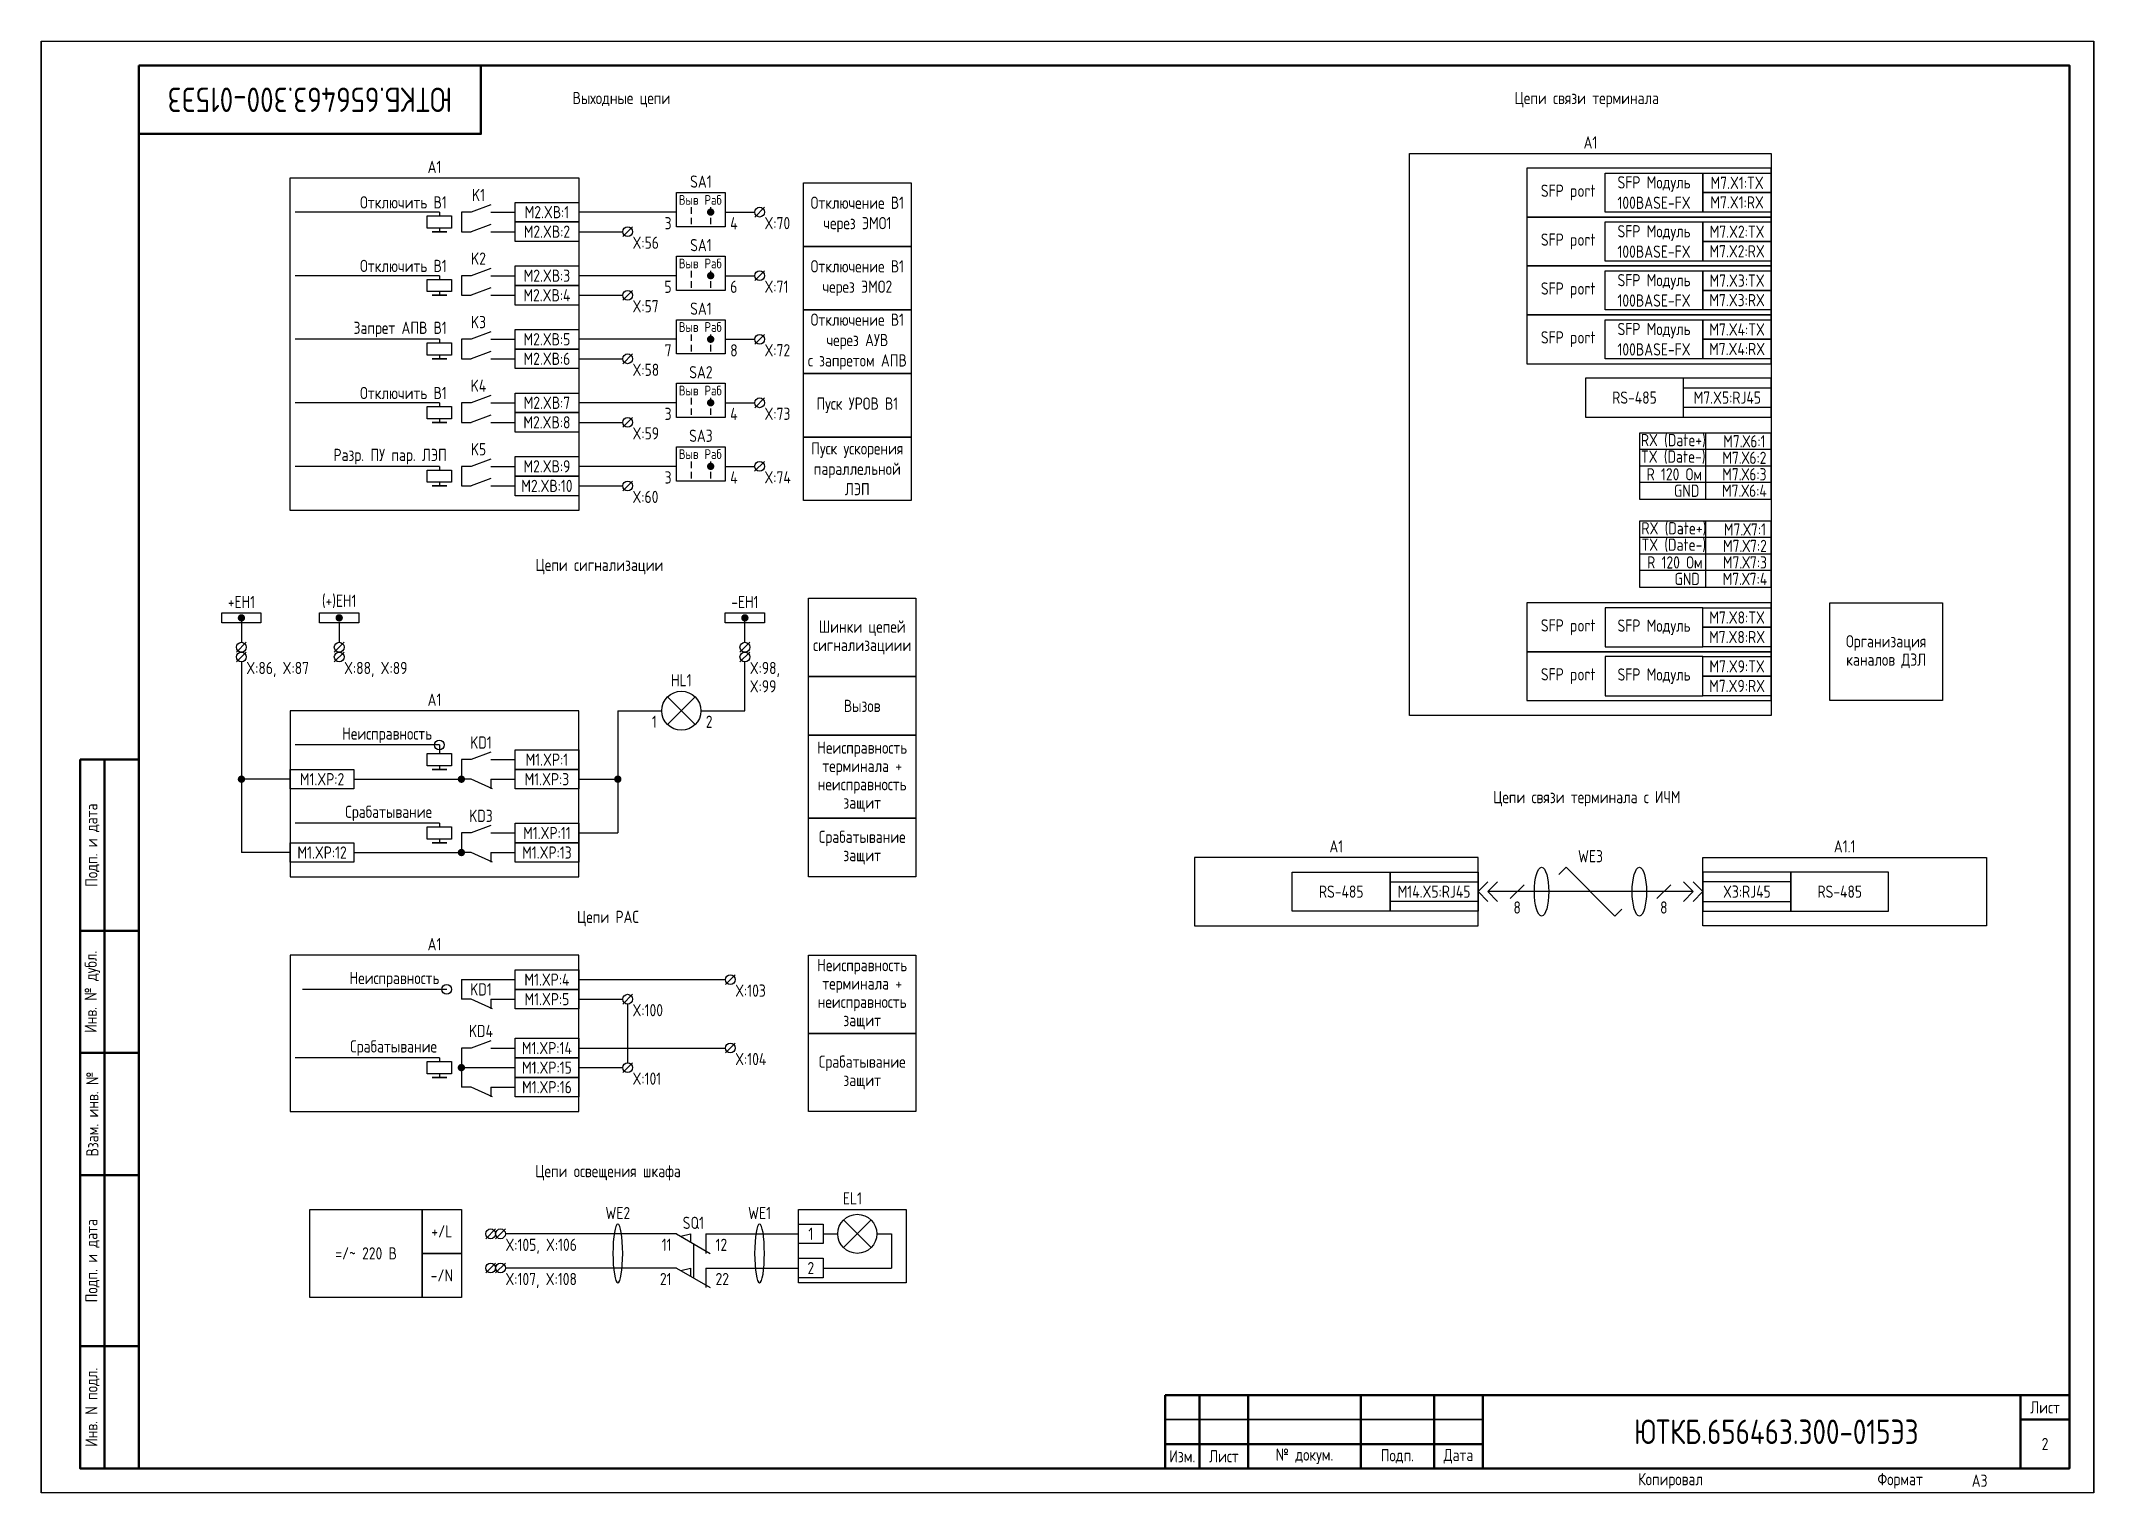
# Paper-space layout 'Лист2' of a CAD drawing. Header units: millimetres. Extents: x 266 to 501, y 22 to 188.
# The model-space entities are those that its viewports show. They can reach past a viewport. Long polylines and large blocks are cut down to what shows.
import ezdxf

# ---------------------------------------------------------------- set-up
doc = ezdxf.new("R2010")
doc.units = ezdxf.units.MM
doc.styles.add('Gost_type_A', font='GOST_0.TTF')

# ---------------------------------------------------------------- blocks, each defined once
blk = doc.blocks.new('Формат_А3')
blk.add_lwpolyline([(-420, 297), (0, 297), (0, 0), (-420, 0)], close=True)
at = {"lineweight": 50}
blk.add_lwpolyline([(-400, 292), (-5, 292), (-5, 5), (-400, 5)], close=True, dxfattribs=at)
blk = doc.blocks.new('Штамп угловой верхний')
at = {"lineweight": 50}
blk.add_lwpolyline([(0, 0), (70, 0), (70, -14), (0, -14)], close=True, dxfattribs=at)
blk = doc.blocks.new('Штамп левый нижний')
at = {"lineweight": 50}
for points in [[(-12, 145), (-7, 145), (-7, 110), (-12, 110)], [(-7, 145), (0, 145), (0, 110), (-7, 110)], [(-12, 110), (-7, 110), (-7, 85), (-12, 85)], [(-7, 110), (0, 110), (0, 85), (-7, 85)], [(-12, 85), (-7, 85), (-7, 60), (-12, 60)], [(-7, 85), (0, 85), (0, 60), (-7, 60)], [(-12, 60), (-7, 60), (-7, 25), (-12, 25)], [(-7, 60), (0, 60), (0, 25), (-7, 25)], [(-12, 25), (-7, 25), (-7, 0), (-12, 0)], [(-7, 25), (0, 25), (0, 0), (-7, 0)]]:
    blk.add_lwpolyline(points, close=True, dxfattribs=at)
at = {"char_height": 2.5, "attachment_point": 5, "rotation": 90, "style": 'Gost_type_A'}
for s, insert, width in [('Подп. и дата', (-9.5, 127.5), 35), ('Инв. № дубл.', (-9.5, 97.5), 25), ('Взам. инв. №', (-9.5, 72.5), 25), ('Подп. и дата', (-9.5, 42.5), 35), ('Инв. N подл.', (-9.5, 12.5), 25)]:
    blk.add_mtext(s, dxfattribs=dict(at, insert=insert, width=width))
blk = doc.blocks.new('Штамп малый нижний')
at = {"lineweight": 50}
for points in [[(-185, 15), (-178, 15), (-178, 5), (-185, 5)], [(-178, 15), (-168, 15), (-168, 5), (-178, 5)], [(-168, 15), (-145, 15), (-145, 5), (-168, 5)], [(-145, 15), (-130, 15), (-130, 5), (-145, 5)], [(-130, 15), (-120, 15), (-120, 5), (-130, 5)], [(-120, 15), (-10, 15), (-10, 0), (-120, 0)], [(-10, 15), (0, 15), (0, 10), (-10, 10)], [(-10, 10), (0, 10), (0, 0), (-10, 0)], [(-185, 5), (-178, 5), (-178, 0), (-185, 0)], [(-178, 5), (-168, 5), (-168, 0), (-178, 0)], [(-168, 5), (-145, 5), (-145, 0), (-168, 0)], [(-145, 5), (-130, 5), (-130, 0), (-145, 0)], [(-130, 5), (-120, 5), (-120, 0), (-130, 0)]]:
    blk.add_lwpolyline(points, close=True, dxfattribs=at)
for points in [[(-185, 15), (-178, 15), (-178, 10), (-185, 10)], [(-178, 15), (-168, 15), (-168, 10), (-178, 10)], [(-168, 15), (-145, 15), (-145, 10), (-168, 10)], [(-145, 15), (-130, 15), (-130, 10), (-145, 10)], [(-130, 15), (-120, 15), (-120, 10), (-130, 10)], [(-185, 10), (-178, 10), (-178, 5), (-185, 5)], [(-178, 10), (-168, 10), (-168, 5), (-178, 5)], [(-168, 10), (-145, 10), (-145, 5), (-168, 5)], [(-145, 10), (-130, 10), (-130, 5), (-145, 5)], [(-130, 10), (-120, 10), (-120, 5), (-130, 5)]]:
    blk.add_lwpolyline(points, close=True)
at = {"char_height": 2.5, "style": 'Gost_type_A'}
for s, insert, width, attachment_point in [('Лист', (-5, 12.5), 10, 5), ('Изм.', (-181.5, 2.5), 7, 5), ('Лист', (-173, 2.5), 10, 5), ('№ докум.', (-156.5, 2.5), 23, 5), ('Подп.', (-137.5, 2.5), 15, 5), ('Дата', (-125, 2.5), 10, 5), ('Копировал', (-75, -2.53), 13.1202, 6), ('Формат', (-30, -2.53), 13.1202, 6)]:
    blk.add_mtext(s, dxfattribs=dict(at, insert=insert, width=width, attachment_point=attachment_point))
blk = doc.blocks.new('POINT')
at = {"const_width": 0.75}
blk.add_lwpolyline([(-0.375, 0, 1), (0.375, 0, 1)], format="xyb", close=True, dxfattribs=at)
blk = doc.blocks.new('Переключатель_положение')
for p, q in [((2, 1), (2, -0.34)), ((2, -1.14), (2, -2.49))]:
    blk.add_line(p, q)
blk = doc.blocks.new('Шинка')
blk.add_lwpolyline([(-4, 1), (4, 1), (4, -1), (-4, -1)], close=True)
blk.add_blockref('POINT', (0, 0))

msp = doc.modelspace()

# ---------------------------------------------------------------- linework, layer by layer
for p, q in [((501.5, 262), (472, 262)), ((501.5, 262), (501.5, 261.25)), ((550, 262), (530, 262)), ((568.01, 263), (566.01, 261)), ((501.5, 258.75), (501.5, 258)), ((530, 258), (539, 258)), ((541.01, 259), (539.01, 257)), ((501.5, 249), (472, 249)), ((501.5, 249), (501.5, 248.25)), ((550, 249), (530, 249)), ((568.01, 250), (566.01, 248)), ((501.5, 245.75), (501.5, 245)), ((530, 245), (539, 245)), ((541.01, 246), (539.01, 244)), ((501.5, 236), (472, 236)), ((501.5, 236), (501.5, 235.25)), ((550, 236), (530, 236)), ((568.01, 237), (566.01, 235)), ((501.5, 232.75), (501.5, 232)), ((530, 232), (539, 232)), ((541.01, 233), (539.01, 231)), ((501.5, 223), (472, 223)), ((501.5, 223), (501.5, 222.25)), ((550, 223), (530, 223)), ((568.01, 224), (566.01, 222)), ((501.5, 219.75), (501.5, 219)), ((530, 219), (539, 219)), ((541.01, 220), (539.01, 218)), ((501.5, 210), (472, 210)), ((501.5, 210), (501.5, 209.25)), ((568, 211), (566, 209)), ((501.5, 206.75), (501.5, 206)), ((550, 210), (530, 210)), ((530, 206), (539, 206)), ((541, 207), (539, 205)), ((461, 179), (461, 174)), ((481, 178), (481, 174)), ((564, 174), (564, 179)), ((462, 174), (460, 172)), ((482, 174), (480, 172)), ((565, 174), (563, 172)), ((462, 172), (460, 170)), ((461, 170), (461, 131)), ((482, 172), (480, 170)), ((565, 172), (563, 170)), ((564, 172), (564, 172.01)), ((564, 172), (564, 172.01)), ((564, 160), (564, 170)), ((538, 160), (547, 160)), ((538, 160), (538, 135)), ((548.17, 162.83), (553.83, 157.17)), ((553.83, 162.83), (548.17, 157.17)), ((555, 160), (564, 160)), ((501.5, 153), (472, 153)), ((501.5, 153), (501.5, 151.25)), ((501.5, 148.75), (501.5, 148)), ((471, 146), (461, 146)), ((512, 146), (512, 144)), ((530, 146), (538, 146)), ((501.5, 137), (472, 137)), ((501.5, 137), (501.5, 136.25)), ((530, 135), (538, 135)), ((471, 131), (461, 131)), ((501.5, 133.75), (501.5, 133)), ((512, 131), (512, 129)), ((730.53, 126.53), (732, 128)), ((732, 128), (742, 118)), ((714, 123), (716, 125)), ((714, 123), (716, 125)), ((714, 123), (716, 121)), ((714, 123), (716, 121)), ((716, 123), (718, 125)), ((716, 123), (718, 125)), ((758, 123), (716, 123)), ((716, 123), (718, 121)), ((716, 123), (718, 121)), ((723.41, 124.41), (720.59, 121.59)), ((753.41, 124.41), (750.59, 121.59)), ((758, 123), (756, 125)), ((758, 123), (756, 125)), ((758, 123), (756, 121)), ((758, 123), (756, 121)), ((760, 123), (758, 125)), ((760, 123), (758, 125)), ((760, 123), (758, 121)), ((760, 123), (758, 121)), ((742, 118), (743.41, 119.41)), ((506, 105), (506, 101)), ((530, 105), (560, 105)), ((562.01, 106), (560.01, 104)), ((503, 103), (473.5, 103)), ((512, 101), (512, 99)), ((530, 101), (539, 101)), ((541, 102), (539, 100)), ((540, 100), (540, 88)), ((501.5, 89), (472, 89)), ((501.5, 89), (501.5, 88.25)), ((530, 91), (560, 91)), ((562.01, 92), (560.01, 90)), ((501.5, 85.75), (501.5, 85)), ((530, 87), (539, 87)), ((541, 88), (539, 86)), ((512, 83), (512, 81)), ((584.17, 55.83), (589.83, 50.17)), ((589.83, 55.83), (584.17, 50.17)), ((513.01, 54), (511.01, 52)), ((515.01, 54), (513.01, 52)), ((550, 53), (515.01, 53)), ((550, 53), (556.92, 49)), ((550.87, 52.5), (552.87, 53)), ((552.87, 53), (552.87, 51.34)), ((556, 53), (556, 49)), ((556, 53), (575, 53)), ((580, 53), (583, 53)), ((591, 53), (594, 53)), ((594, 53), (594, 46)), ((513.01, 47), (511.01, 45)), ((515.01, 47), (513.01, 45)), ((550, 46), (515.01, 46)), ((550, 46), (556.92, 42)), ((550.87, 45.5), (552.87, 46)), ((552.87, 46), (552.87, 44.34)), ((556, 46), (556, 42)), ((556, 46), (575, 46)), ((580, 46), (594, 46))]:
    msp.add_line(p, q)
at = {"ltscale": 1.08}
for p, q in [((508, 262), (506, 262)), ((506, 262), (506, 258)), ((512, 262), (517, 262)), ((506, 258), (508, 258)), ((512, 258), (517, 258)), ((508, 249), (506, 249)), ((506, 249), (506, 245)), ((512, 249), (517, 249)), ((506, 245), (508, 245)), ((512, 245), (517, 245)), ((508, 236), (506, 236)), ((506, 236), (506, 232)), ((512, 236), (517, 236)), ((506, 232), (508, 232)), ((512, 232), (517, 232)), ((508, 223), (506, 223)), ((506, 223), (506, 219)), ((512, 223), (517, 223)), ((506, 219), (508, 219)), ((512, 219), (517, 219)), ((508, 210), (506, 210)), ((506, 210), (506, 206)), ((506, 206), (508, 206)), ((512, 210), (517, 210)), ((512, 206), (517, 206)), ((508, 150), (506, 150)), ((506, 150), (506, 146)), ((512, 150), (517, 150)), ((484, 146), (506, 146)), ((508, 146), (506, 146)), ((512, 146), (517, 146)), ((508, 135), (506, 135)), ((506, 135), (506, 131)), ((512, 135), (517, 135)), ((484, 131), (506, 131)), ((508, 131), (506, 131)), ((512, 131), (517, 131)), ((506, 105), (517, 105)), ((508, 101), (506, 101)), ((512, 101), (517, 101)), ((508, 91), (506, 91)), ((506, 91), (506, 83)), ((512, 91), (517, 91)), ((506, 87), (517, 87)), ((508, 83), (506, 83)), ((512, 83), (517, 83))]:
    msp.add_line(p, q, dxfattribs=at)
at = {"ltscale": 4.32}
for p, q in [((512, 263.5), (508, 262)), ((512, 259.5), (508, 258)), ((512, 250.5), (508, 249)), ((512, 246.5), (508, 245)), ((512, 237.5), (508, 236)), ((512, 233.5), (508, 232)), ((512, 224.5), (508, 223)), ((512, 220.5), (508, 219)), ((512, 211.5), (508, 210)), ((512, 207.5), (508, 206)), ((512, 151.5), (508, 150)), ((512.39, 144), (508, 146)), ((512, 136.5), (508, 135)), ((512.39, 129), (508, 131)), ((512.39, 99), (508, 101)), ((512, 92.5), (508, 91)), ((512.39, 81), (508, 83))]:
    msp.add_line(p, q, dxfattribs=at)
at = {"ltscale": 4}
for p, q in [((560, 262), (566.01, 262)), ((560, 249), (566.01, 249)), ((560, 236), (566.01, 236)), ((560, 223), (566.01, 223)), ((560, 210), (566, 210))]:
    msp.add_line(p, q, dxfattribs=at)
at = {"ltscale": 0.5}
msp.add_line((553.46, 51), (553.46, 44), dxfattribs=at)
for points in [[(0, 513), (554.57, 513), (554.57, 297), (0, 297)], [(700, 274), (774, 274), (774, 159), (700, 159)], [(471, 269), (530, 269), (530, 201), (471, 201)], [(724, 261), (774, 261), (774, 271), (724, 271)], [(740, 270), (760, 270), (760, 262), (740, 262)], [(760, 270), (774, 270), (774, 266), (760, 266)], [(550, 266), (560, 266), (560, 259), (550, 259)], [(576, 268), (598, 268), (598, 255), (576, 255)], [(760, 266), (774, 266), (774, 262), (760, 262)], [(504, 261.25), (504, 258.75), (499, 258.75), (499, 261.25)], [(517, 264), (530, 264), (530, 260), (517, 260)], [(724, 251), (774, 251), (774, 261), (724, 261)], [(503, 258), (500, 258)], [(517, 260), (530, 260), (530, 256), (517, 256)], [(740, 260), (760, 260), (760, 252), (740, 252)], [(760, 260), (774, 260), (774, 256), (760, 256)], [(550, 253), (560, 253), (560, 246), (550, 246)], [(576, 255), (598, 255), (598, 242), (576, 242)], [(760, 256), (774, 256), (774, 252), (760, 252)], [(504, 248.25), (504, 245.75), (499, 245.75), (499, 248.25)], [(517, 251), (530, 251), (530, 247), (517, 247)], [(724, 241), (774, 241), (774, 251), (724, 251)], [(740, 250), (760, 250), (760, 242), (740, 242)], [(760, 250), (774, 250), (774, 246), (760, 246)], [(503, 245), (500, 245)], [(517, 247), (530, 247), (530, 243), (517, 243)], [(760, 246), (774, 246), (774, 242), (760, 242)], [(550, 240), (560, 240), (560, 233), (550, 233)], [(576, 242), (598, 242), (598, 229), (576, 229)], [(724, 231), (774, 231), (774, 241), (724, 241)], [(740, 240), (760, 240), (760, 232), (740, 232)], [(760, 240), (774, 240), (774, 236), (760, 236)], [(504, 235.25), (504, 232.75), (499, 232.75), (499, 235.25)], [(517, 238), (530, 238), (530, 234), (517, 234)], [(760, 236), (774, 236), (774, 232), (760, 232)], [(503, 232), (500, 232)], [(517, 234), (530, 234), (530, 230), (517, 230)], [(550, 227), (560, 227), (560, 220), (550, 220)], [(576, 229), (598, 229), (598, 216), (576, 216)], [(517, 225), (530, 225), (530, 221), (517, 221)], [(756, 226.06), (774, 226.06), (774, 222.06), (756, 222.06)], [(504, 222.25), (504, 219.75), (499, 219.75), (499, 222.25)], [(503, 219), (500, 219)], [(517, 221), (530, 221), (530, 217), (517, 217)], [(576, 216), (598, 216), (598, 203), (576, 203)], [(760.58, 203.26), (760.58, 216.77), (747.06, 216.77), (747.06, 203.26)], [(517, 212), (530, 212), (530, 208), (517, 208)], [(550, 214), (560, 214), (560, 207), (550, 207)], [(504, 209.25), (504, 206.75), (499, 206.75), (499, 209.25)], [(503, 206), (500, 206)], [(517, 208), (530, 208), (530, 204), (517, 204)], [(760.58, 185.27), (760.58, 198.78), (747.06, 198.78), (747.06, 185.27)], [(599, 167), (577, 167), (577, 183), (599, 183)], [(774, 182.08), (724, 182.08), (724, 172.08), (774, 172.08)], [(760, 181.08), (774, 181.08), (774, 177.08), (760, 177.08)], [(809, 162.08), (786, 162.08), (786, 182.08), (809, 182.08)], [(760, 177.08), (774, 177.08), (774, 173.08), (760, 173.08)], [(774, 172.08), (724, 172.08), (724, 162.08), (774, 162.08)], [(760, 171.08), (774, 171.08), (774, 167.08), (760, 167.08)], [(599, 155), (577, 155), (577, 167), (599, 167)], [(760, 167.08), (774, 167.08), (774, 163.08), (760, 163.08)], [(471, 126), (530, 126), (530, 160), (471, 160)], [(504, 151.25), (504, 148.75), (499, 148.75), (499, 151.25)], [(517, 152), (530, 152), (530, 148), (517, 148)], [(599, 138), (577, 138), (577, 155), (599, 155)], [(471, 148), (484, 148), (484, 144), (471, 144)], [(503, 148), (500, 148)], [(517, 148), (530, 148), (530, 144), (517, 144)], [(504, 136.25), (504, 133.75), (499, 133.75), (499, 136.25)], [(517, 137), (530, 137), (530, 133), (517, 133)], [(599, 126), (577, 126), (577, 138), (599, 138)], [(471, 133), (484, 133), (484, 129), (471, 129)], [(503, 133), (500, 133)], [(517, 133), (530, 133), (530, 129), (517, 129)], [(656, 116), (714, 116), (714, 130), (656, 130)], [(676, 127), (696, 127), (696, 119), (676, 119)], [(696, 127), (714, 127), (714, 119), (696, 119)], [(818, 116), (760, 116), (760, 130), (818, 130)], [(778, 127), (760, 127), (760, 119), (778, 119)], [(798, 127), (778, 127), (778, 119), (798, 119)], [(696, 125), (714, 125), (714, 121), (696, 121)], [(778, 125), (760, 125), (760, 121), (778, 121)], [(471, 78), (530, 78), (530, 110), (471, 110)], [(599, 94), (577, 94), (577, 110), (599, 110)], [(517, 107), (530, 107), (530, 103), (517, 103)], [(517, 103), (530, 103), (530, 99), (517, 99)], [(517, 93), (530, 93), (530, 89), (517, 89)], [(599, 78), (577, 78), (577, 94), (599, 94)], [(504, 88.25), (504, 85.75), (499, 85.75), (499, 88.25)], [(517, 89), (530, 89), (530, 85), (517, 85)], [(503, 85), (500, 85)], [(517, 85), (530, 85), (530, 81), (517, 81)], [(498, 40), (475, 40), (475, 58), (498, 58)], [(506, 49), (498, 49), (498, 58), (506, 58)], [(575, 58), (597, 58), (597, 43), (575, 43)], [(575, 55), (580, 55), (580, 51), (575, 51)], [(506, 40), (498, 40), (498, 49), (506, 49)], [(575, 48), (580, 48), (580, 44), (575, 44)]]:
    msp.add_lwpolyline(points, close=True)
at = {"ltscale": 4}
for points in [[(736, 220.06), (774, 220.06), (774, 228.06), (736, 228.06)], [(736, 220.06), (756, 220.06), (756, 228.06), (736, 228.06)], [(740, 173.08), (760, 173.08), (760, 181.08), (740, 181.08)], [(740, 163.08), (760, 163.08), (760, 171.08), (740, 171.08)]]:
    msp.add_lwpolyline(points, close=True, dxfattribs=at)
for points in [[(760.58, 203.26), (774, 203.26), (774, 216.77), (760.58, 216.77)], [(774, 213.44), (747.06, 213.44)], [(774, 210.01), (747.06, 210.01)], [(774, 206.68), (747.06, 206.68)], [(760.58, 185.27), (774, 185.27), (774, 198.78), (760.58, 198.78)], [(774, 195.45), (747.06, 195.45)], [(774, 192.02), (747.06, 192.02)], [(774, 188.69), (747.06, 188.69)]]:
    msp.add_lwpolyline(points)
for centre, radius in [((567.01, 262), 1), ((540.01, 258), 1), ((567.01, 249), 1), ((540.01, 245), 1), ((567.01, 236), 1), ((540.01, 232), 1), ((567.01, 223), 1), ((540.01, 219), 1), ((567, 210), 1), ((540, 206), 1), ((461, 173), 1), ((481, 173), 1), ((564, 173), 1), ((461, 171), 1), ((481, 171), 1), ((564, 171), 1), ((551, 160), 4), ((501.5, 153), 1), ((561.01, 105), 1), ((503, 103), 1), ((540, 101), 1), ((561.01, 91), 1), ((540, 87), 1), ((587, 53), 4), ((512.01, 53), 1), ((514.01, 53), 1), ((512.01, 46), 1), ((514.01, 46), 1)]:
    msp.add_circle(centre, radius)
for centre in [(727, 123), (747, 123)]:
    msp.add_ellipse(centre, major_axis=(0, -5), ratio=0.293778)
at = {"extrusion": (0, 0, -1)}
for centre in [(538, 49), (567, 49)]:
    msp.add_ellipse(centre, major_axis=(0, -6), ratio=0.166667, dxfattribs=at)

# ---------------------------------------------------------------- block references
at = {"color": 1}
for name, p in [('Формат_А3', (420, 0)), ('Формат_А3', (840, 0)), ('Формат_А3', (1260, 0)), ('Штамп левый нижний', (440, 5)), ('Штамп малый нижний', (835, 5))]:
    msp.add_blockref(name, p, dxfattribs=at)
for name, p in [('Штамп угловой верхний', (440, 292)), ('Переключатель_положение', (551, 262)), ('POINT', (557, 262)), ('Переключатель_положение', (555, 262)), ('Переключатель_положение', (551, 249)), ('POINT', (557, 249)), ('Переключатель_положение', (555, 249)), ('Переключатель_положение', (551, 236)), ('POINT', (557, 236)), ('Переключатель_положение', (555, 236)), ('Переключатель_положение', (551, 223)), ('POINT', (557, 223)), ('Переключатель_положение', (555, 223)), ('Переключатель_положение', (551, 210)), ('POINT', (557, 210)), ('Переключатель_положение', (555, 210)), ('Шинка', (461, 179)), ('Шинка', (481, 179)), ('Шинка', (564, 179)), ('POINT', (461, 146)), ('POINT', (506, 146)), ('POINT', (538, 146)), ('POINT', (506, 131)), ('POINT', (506, 87))]:
    msp.add_blockref(name, p)

# ---------------------------------------------------------------- texts
at = {"insert": (475, 285), "char_height": 5, "width": 70, "attachment_point": 5, "rotation": 180, "style": 'Gost_type_A'}
msp.add_mtext('ЮТКБ.656463.300-015Э3', dxfattribs=at)
at = {"char_height": 2.5, "style": 'Gost_type_A'}
for s, insert, width, attachment_point, line_spacing_factor in [('Выходные цепи', (538.75, 285), 197.5, 5, 0.9), ('Цепи связи терминала', (736.25, 285), 197.5, 5, 0.9), ('A1', (737, 275), 74.0002, 8, 0.9), ('A1', (500.5, 270), 59, 8, 0.9), ('X:56', (541.01, 257), 8, 1, 0.9), ('X:57', (541.01, 244), 8, 1, 0.9), ('X:58', (541.01, 231), 8, 1, 0.9), ('X:59', (541.01, 218), 8, 1, 0.9), ('RX (Date+)', (753.95, 213.88), 59, 8, 0.9), ('M7.Х6:1', (768.49, 213.88), 59, 8, 0.9), ('TX (Date-)', (753.93, 210.5), 59, 8, 0.9), ('M7.Х6:2', (768.49, 210.5), 59, 8, 0.9), ('R 120 Ом', (754.15, 207.13), 59, 8, 0.9), ('GND', (756.67, 203.76), 59, 8, 0.9), ('M7.Х6:4', (768.49, 203.76), 59, 8, 0.9), ('M7.Х6:3', (768.49, 207.13), 59, 8, 0.9), ('X:60', (541, 205), 8, 1, 0.9), ('RX (Date+)', (754.06, 195.84), 59, 8, 0.9), ('M7.Х7:1', (768.6, 195.84), 59, 8, 0.9), ('TX (Date-)', (754.04, 192.47), 59, 8, 0.9), ('M7.Х7:2', (768.6, 192.47), 59, 8, 0.9), ('Цепи сигнализации', (534.25, 189.5), 197.5, 5, 0.9), ('R 120 Ом', (754.26, 189.1), 59, 8, 0.9), ('M7.Х7:3', (768.6, 189.1), 59, 8, 0.9), ('GND', (756.78, 185.72), 59, 8, 0.9), ('M7.Х7:4', (768.6, 185.72), 59, 8, 0.9), ('Шинки цепей сигнализациии', (588, 175), 21.9988, 5, 0.9), ('Организация каналов ДЗЛ', (797.5, 172.08), 23, 5, 0.9), ('X:86, X:87', (462, 170), 16, 1, 0.9), ('X:88, X:89', (482, 170), 16, 1, 0.9), ('X:98,\\PX:99', (565, 170), 16, 1, 0.9), ('A1', (500.5, 161), 59, 8, 0.9), ('Вызов', (588, 161), 21.9988, 5, 0.9), ('Неисправность', (500, 155), 37, 6, 0.8), ('Неисправность терминала + неисправность защит', (588, 146.5), 21.9988, 5, 0.9), ('Цепи связи терминала с ИЧМ', (736.25, 142), 197.5, 5, 0.9), ('Срабатывание защит', (588, 132), 21.9988, 5, 0.9), ('A1', (685, 131), 58.0002, 8, 0.9), ('A1.1', (789, 131), 58.0002, 8, 0.9), ('Цепи РАС', (536, 117.5), 191.9988, 5, 0.9), ('A1', (500.5, 111), 59, 8, 0.9), ('Неисправность терминала + неисправность защит', (588, 102), 21.9988, 5, 0.9), ('Неисправность', (501.5, 105), 37, 6, 0.8), ('X:103', (562.01, 104), 8, 1, 0.9), ('X:100', (541.01, 100), 8, 1, 0.9), ('X:104', (562.01, 90), 8, 1, 0.9), ('Срабатывание защит', (588, 86), 21.9988, 5, 0.9), ('X:101', (541.01, 86), 8, 1, 0.9), ('Цепи освещения шкафа', (536, 65.5), 122, 5, 0.9), ('EL1', (586, 59), 21.9942, 8, 0.9), ('+/L', (502, 53.5), 8, 5, 0.9), ('X:105, X:106', (515.01, 52), 17.9949, 1, 0.9), ('=/~ 220 В', (486.5, 49), 23, 5, 0.9), ('-/N', (502, 44.5), 8, 5, 0.9), ('X:107, X:108', (515.01, 45), 17.9949, 1, 0.9)]:
    msp.add_mtext(s, dxfattribs=dict(at, insert=insert, width=width, attachment_point=attachment_point, line_spacing_factor=line_spacing_factor))
at = {"style": 'Gost_type_A'}
for s, insert, char_height, width, attachment_point in [('SA1', (555, 267), 2.5, 10, 8), ('SFP Mодуль 100BASE-FX', (750, 266), 2.5, 19.9998, 5), ('M7.X1:TX', (767, 268), 2.5, 14, 5), ('Отключить В1', (503, 264), 2.5, 31.0015, 6), ('K1', (509.5, 265.5), 2.5, 5, 5), ('Выв', (552.5, 264.5), 2, 5, 5), ('Раб', (557.5, 264.5), 2, 5, 5), ('Отключение В1\\Pчерез ЭМО1', (587, 261.5), 2.5, 21.9988, 5), ('SFP port', (738, 266), 2.5, 20, 6), ('M7.X1:RX', (767, 264), 2.5, 14, 5), ('M2.XВ:1', (523.5, 262), 2.5, 13, 5), ('3', (549, 260.98), 2.5, 5, 3), ('4', (561, 260.98), 2.5, 5, 1), ('M2.XВ:2', (523.5, 258), 2.5, 13, 5), ('SA1', (555, 254), 2.5, 10, 8), ('SFP port', (738, 256), 2.5, 20, 6), ('SFP Mодуль 100BASE-FX', (750, 256), 2.5, 19.9998, 5), ('M7.X2:TX', (767, 258), 2.5, 14, 5), ('Отключить В1', (503, 251), 2.5, 31.0015, 6), ('K2', (509.5, 252.5), 2.5, 5, 5), ('Выв', (552.5, 251.5), 2, 5, 5), ('Раб', (557.5, 251.5), 2, 5, 5), ('Отключение В1\\Pчерез ЭМО2', (587, 248.5), 2.5, 21.9988, 5), ('M7.X2:RX', (767, 254), 2.5, 14, 5), ('M2.XВ:3', (523.5, 249), 2.5, 13, 5), ('5', (549, 247.98), 2.5, 5, 3), ('6', (561, 247.98), 2.5, 5, 1), ('SFP Mодуль 100BASE-FX', (750, 246), 2.5, 19.9998, 5), ('M7.X3:TX', (767, 248), 2.5, 14, 5), ('M2.XВ:4', (523.5, 245), 2.5, 13, 5), ('SFP port', (738, 246), 2.5, 20, 6), ('M7.X3:RX', (767, 244), 2.5, 14, 5), ('K3', (509.5, 239.5), 2.5, 5, 5), ('Выв', (552.5, 238.5), 2, 5, 5), ('SA1', (555, 241), 2.5, 10, 8), ('Раб', (557.5, 238.5), 2, 5, 5), ('Отключение В1\\Pчерез АУВ\\Pс запретом АПВ', (587, 235.5), 2.5, 21.9988, 5), ('M2.XВ:5', (523.5, 236), 2.5, 13, 5), ('SFP port', (738, 236), 2.5, 20, 6), ('SFP Mодуль 100BASE-FX', (750, 236), 2.5, 19.9998, 5), ('M7.X4:RX', (767, 234), 2.5, 14, 5), ('M7.X4:TX', (767, 238), 2.5, 14, 5), ('M2.XВ:6', (523.5, 232), 2.5, 13, 5), ('7', (549, 234.98), 2.5, 5, 3), ('8', (561, 234.98), 2.5, 5, 1), ('K4', (509.5, 226.5), 2.5, 5, 5), ('SA2', (555, 228), 2.5, 10, 8), ('M2.XВ:7', (523.5, 223), 2.5, 13, 5), ('Выв', (552.5, 225.5), 2, 5, 5), ('Раб', (557.5, 225.5), 2, 5, 5), ('Пуск УРОВ В1', (587, 222.5), 2.5, 21.9988, 5), ('RS-485', (746, 224.06), 2.5, 19.9998, 5), ('M7.X5:RJ45', (765, 224.06), 2.5, 18.0002, 5), ('M2.XВ:8', (523.5, 219), 2.5, 13, 5), ('3', (549, 221.98), 2.5, 5, 3), ('4', (561, 221.98), 2.5, 5, 1), ('K5', (509.5, 213.5), 2.5, 5, 5), ('SA3', (555, 215), 2.5, 10, 8), ('Пуск ускорения параллельной ЛЭП ', (587, 209.5), 2.5, 21.9988, 5), ('Разр. ПУ пар. ЛЭП', (503, 212), 2.5, 31.0015, 6), ('M2.XВ:9', (523.5, 210), 2.5, 13, 5), ('Выв', (552.5, 212.5), 2, 5, 5), ('Раб', (557.5, 212.5), 2, 5, 5), ('M2.XВ:10', (523.5, 206), 2.5, 13, 5), ('3', (549, 208.98), 2.5, 5, 3), ('4', (561, 208.98), 2.5, 5, 1), ('+EH1', (461, 181), 2.5, 10, 8), ('(+)EH1', (481, 181), 2.5, 10, 8), ('-EH1', (564, 181), 2.5, 10, 8), ('SFP port', (738, 177.08), 2.5, 20, 6), ('SFP Mодуль ', (750, 177.08), 2.5, 19.9998, 5), ('M7.X8:TX', (767, 179.08), 2.5, 14, 5), ('M7.X8:RX', (767, 175.08), 2.5, 14, 5), ('SFP port', (738, 167.08), 2.5, 20, 6), ('SFP Mодуль ', (750, 167.08), 2.5, 19.9998, 5), ('M7.X9:TX', (767, 169.08), 2.5, 14, 5), ('HL1', (551, 165), 2.5, 14, 8), ('M7.X9:RX', (767, 165.08), 2.5, 14, 5), ('1', (546, 159), 2.5, 6, 3), ('2', (556, 159), 2.5, 6, 1), ('KD1', (510, 153.5), 2.5, 8, 5), ('M1.XP:1', (523.5, 150), 2.5, 13, 5), ('M1.XP:2', (477.5, 146), 2.5, 13, 5), ('M1.XP:3', (523.5, 146), 2.5, 13, 5), ('KD3', (510, 138.5), 2.5, 8, 5), ('M1.XP:11', (523.5, 135), 2.5, 13, 5), ('M1.XP:12', (477.5, 131), 2.5, 13, 5), ('M1.XP:13', (523.5, 131), 2.5, 13, 5), ('WE3', (737, 129), 2.5, 20, 8), ('RS-485', (686, 123), 2.5, 19.9998, 5), ('M14.X5:RJ45', (705, 123), 2.5, 18.0002, 5), ('X3:RJ45', (769, 123), 2.5, 18.0002, 5), ('RS-485', (788, 123), 2.5, 19.9998, 5), ('8', (722, 121), 2.5, 20, 2), ('8', (752, 121), 2.5, 20, 2), ('M1.XP:4', (523.5, 105), 2.5, 13, 5), ('KD1', (510, 103), 2.5, 8, 5), ('M1.XP:5', (523.5, 101), 2.5, 13, 5), ('KD4', (510, 94.5), 2.5, 8, 5), ('M1.XP:14', (523.5, 91), 2.5, 13, 5), ('M1.XP:15', (523.5, 87), 2.5, 13, 5), ('M1.XP:16', (523.5, 83), 2.5, 13, 5), ('WE2', (538, 56), 2.5, 10, 8), ('SQ1', (553.46, 54), 2.5, 10, 8), ('WE1', (567, 56), 2.5, 10, 8), ('11', (549, 52), 2.5, 6, 3), ('12', (558, 52), 2.5, 6, 1), ('1', (577.5, 53), 2.5, 5, 5), ('2', (577.5, 46), 2.5, 5, 5), ('21', (549, 45), 2.5, 6, 3), ('22', (558, 45), 2.5, 6, 1), ('ЮТКБ.656463.300-015Э3', (775, 12.5), 5, 120, 5), ('2', (830, 10), 2.5, 10, 5), ('A3', (815, 2.5), 2.5, 20, 4)]:
    msp.add_mtext(s, dxfattribs=dict(at, insert=insert, char_height=char_height, width=width, attachment_point=attachment_point))
at = {"color": 18, "true_color": 0x000000, "char_height": 2.5, "width": 8, "attachment_point": 1, "line_spacing_factor": 0.9, "style": 'Gost_type_A'}
for s, insert in [('X:70', (568.01, 261)), ('X:71', (568.01, 248)), ('X:72', (568.01, 235)), ('X:73', (568.01, 222)), ('X:74', (568, 209))]:
    msp.add_mtext(s, dxfattribs=dict(at, insert=insert))
at = {"color": 6, "char_height": 2.5, "width": 31.0015, "attachment_point": 6, "style": 'Gost_type_A'}
for s, insert in [('Запрет АПВ В1', (503, 238)), ('Отключить В1', (503, 225))]:
    msp.add_mtext(s, dxfattribs=dict(at, insert=insert))
at = {"color": 6, "char_height": 2.5, "width": 37, "attachment_point": 6, "line_spacing_factor": 0.8, "style": 'Gost_type_A'}
for insert in [(500, 139), (501, 91)]:
    msp.add_mtext('Срабатывание', dxfattribs=dict(at, insert=insert))

psp = doc.layouts.new('Лист2')

# ---------------------------------------------------------------- viewports
at = {"layer": '0'}
psp.add_viewport(center=(383.68, 105.01), size=(235.18, 166.3039), view_center_point=(630, 148.5), view_height=297, dxfattribs=at)

doc.saveas('drawing.dxf')
